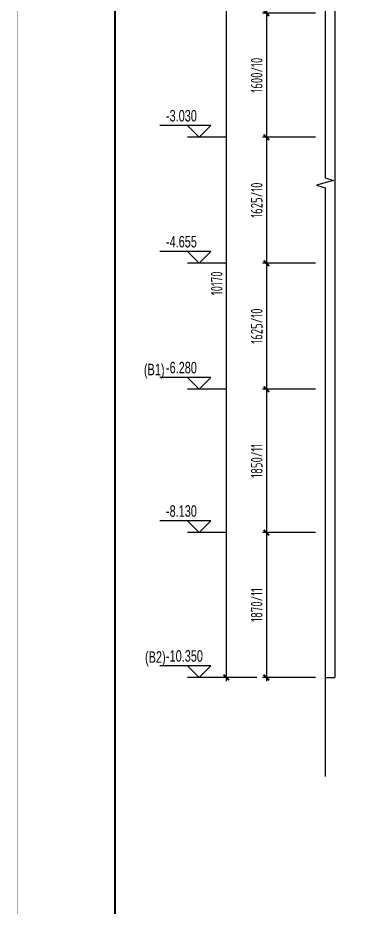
# Model space of a CAD drawing. Extents: x 868813 to 976250, y -66060 to 16191.
# Drawn here: x 868813 to 873073, y -55317 to -43841 of the extents above; entities that cross this region are included whole.
import ezdxf

# ---------------------------------------------------------------- set-up
doc = ezdxf.new("R2010")
doc.units = 0
doc.header["$LTSCALE"] = 500
doc.layers.get('0').update_dxf_attribs({"linetype": 'CONTINUOUS'})
doc.layers.get('Defpoints').update_dxf_attribs({"color": 167, "linetype": 'CONTINUOUS'})
for name, color, linetype in [('A_STR-砼墙', 51, 'CONTINUOUS'), ('DIM', 3, 'CONTINUOUS'), ('PUB_TEXT', 7, 'CONTINUOUS'), ('s-dim', 3, 'CONTINUOUS'), ('s-thin', 3, 'CONTINUOUS')]:
    doc.layers.add(name, color=color, linetype=linetype)
doc.styles.add('_TCH_DIM', font='ros.shx', dxfattribs={"width": 0.8, "bigfont": 'jd.shx'})
doc.styles.add('TSSD_Dimension', font='tssdeng.shx', dxfattribs={"width": 0.7, "bigfont": 'TSSDCHN.SHX'})
doc.dimstyles.new('TSSD_50_50', dxfattribs={"dimtxt": 150, "dimasz": 50, "dimexe": 50, "dimexo": 125, "dimgap": 50, "dimtad": 1, "dimdec": 0, "dimzin": 0, "dimdsep": 46, "dimtxsty": 'TSSD_Dimension', "dimblk": 'ARCHTICK', "dimblk1": 'ARCHTICK', "dimblk2": 'ARCHTICK', "dimcen": 0, "dimdle": 50, "dimclrt": 7, "dimadec": 0, "dimazin": 0, "dimtfac": 1, "dimtdec": 0, "dimtix": 1, "dimtmove": 2, "dimatfit": 3, "dimfxl": 1, "dimtolj": 1, "dimtzin": 0, "dimarcsym": 0})

# ---------------------------------------------------------------- blocks, each defined once
blk = doc.blocks.new('_ArchTick')
at = {"color": 0, "const_width": 0.5}
blk.add_lwpolyline([(-0.71, -0.71), (0.71, 0.71)], dxfattribs=at)
blk = doc.blocks.new('*D6')
at = {"layer": 'Defpoints', "color": 0, "transparency": 16777216}
for p in [(872775, -43782), (872018, -45382), (872775, -45382)]:
    blk.add_point(p, dxfattribs=at)
at = {"layer": 's-dim', "color": 0, "lineweight": -2, "transparency": 16777216}
for p, q in [((872650, -43782), (871968, -43782)), ((872018, -43732), (872018, -45432)), ((872650, -45382), (871968, -45382))]:
    blk.add_line(p, q, dxfattribs=at)
at = {"layer": 's-dim', "color": 0, "lineweight": -2, "transparency": 16777216, "xscale": 50, "yscale": 50, "zscale": 50}
for p, rotation in [((872018, -43782), 90), ((872018, -45382), 270)]:
    blk.add_blockref('_ArchTick', p, dxfattribs=dict(at, rotation=rotation))
at = {"layer": 's-dim', "color": 7, "transparency": 16777216, "insert": (871893, -44582), "char_height": 150, "attachment_point": 5, "rotation": 90, "style": 'TSSD_Dimension'}
blk.add_mtext('\\A1;1600/10', dxfattribs=at)
blk = doc.blocks.new('*D7')
at = {"layer": 'Defpoints', "color": 0, "transparency": 16777216}
for p in [(872775, -45382), (872018, -47007), (872775, -47007)]:
    blk.add_point(p, dxfattribs=at)
at = {"layer": 's-dim', "color": 0, "lineweight": -2, "transparency": 16777216}
for p, q in [((872650, -45382), (871968, -45382)), ((872018, -45332), (872018, -47057)), ((872650, -47007), (871968, -47007))]:
    blk.add_line(p, q, dxfattribs=at)
at = {"layer": 's-dim', "color": 0, "lineweight": -2, "transparency": 16777216, "xscale": 50, "yscale": 50, "zscale": 50}
for p, rotation in [((872018, -45382), 90), ((872018, -47007), 270)]:
    blk.add_blockref('_ArchTick', p, dxfattribs=dict(at, rotation=rotation))
at = {"layer": 's-dim', "color": 7, "transparency": 16777216, "insert": (871893, -46194), "char_height": 150, "attachment_point": 5, "rotation": 90, "style": 'TSSD_Dimension'}
blk.add_mtext('\\A1;1625/10', dxfattribs=at)
blk = doc.blocks.new('*D8')
at = {"layer": 'Defpoints', "color": 0, "transparency": 16777216}
for p in [(872775, -47007), (872018, -48632), (872775, -48632)]:
    blk.add_point(p, dxfattribs=at)
at = {"layer": 's-dim', "color": 0, "lineweight": -2, "transparency": 16777216}
for p, q in [((872650, -47007), (871968, -47007)), ((872018, -46957), (872018, -48682)), ((872650, -48632), (871968, -48632))]:
    blk.add_line(p, q, dxfattribs=at)
at = {"layer": 's-dim', "color": 0, "lineweight": -2, "transparency": 16777216, "xscale": 50, "yscale": 50, "zscale": 50}
for p, rotation in [((872018, -47007), 90), ((872018, -48632), 270)]:
    blk.add_blockref('_ArchTick', p, dxfattribs=dict(at, rotation=rotation))
at = {"layer": 's-dim', "color": 7, "transparency": 16777216, "insert": (871893, -47819), "char_height": 150, "attachment_point": 5, "rotation": 90, "style": 'TSSD_Dimension'}
blk.add_mtext('\\A1;1625/10', dxfattribs=at)
blk = doc.blocks.new('*D9')
at = {"layer": 'Defpoints', "color": 0, "transparency": 16777216}
for p in [(872775, -48632), (872018, -50482), (872775, -50482)]:
    blk.add_point(p, dxfattribs=at)
at = {"layer": 's-dim', "color": 0, "lineweight": -2, "transparency": 16777216}
for p, q in [((872650, -48632), (871968, -48632)), ((872018, -48582), (872018, -50532)), ((872650, -50482), (871968, -50482))]:
    blk.add_line(p, q, dxfattribs=at)
at = {"layer": 's-dim', "color": 0, "lineweight": -2, "transparency": 16777216, "xscale": 50, "yscale": 50, "zscale": 50}
for p, rotation in [((872018, -48632), 90), ((872018, -50482), 270)]:
    blk.add_blockref('_ArchTick', p, dxfattribs=dict(at, rotation=rotation))
at = {"layer": 's-dim', "color": 7, "transparency": 16777216, "insert": (871893, -49557), "char_height": 150, "attachment_point": 5, "rotation": 90, "style": 'TSSD_Dimension'}
blk.add_mtext('\\A1;1850/11', dxfattribs=at)
blk = doc.blocks.new('*D10')
at = {"layer": 'Defpoints', "color": 0, "transparency": 16777216}
for p in [(872775, -50482), (872018, -52352), (872775, -52352)]:
    blk.add_point(p, dxfattribs=at)
at = {"layer": 's-dim', "color": 0, "lineweight": -2, "transparency": 16777216}
for p, q in [((872650, -50482), (871968, -50482)), ((872018, -50432), (872018, -52402)), ((872650, -52352), (871968, -52352))]:
    blk.add_line(p, q, dxfattribs=at)
at = {"layer": 's-dim', "color": 0, "lineweight": -2, "transparency": 16777216, "xscale": 50, "yscale": 50, "zscale": 50}
for p, rotation in [((872018, -50482), 90), ((872018, -52352), 270)]:
    blk.add_blockref('_ArchTick', p, dxfattribs=dict(at, rotation=rotation))
at = {"layer": 's-dim', "color": 7, "transparency": 16777216, "insert": (871893, -51417), "char_height": 150, "attachment_point": 5, "rotation": 90, "style": 'TSSD_Dimension'}
blk.add_mtext('\\A1;1870/11', dxfattribs=at)
blk = doc.blocks.new('*D12')
at = {"layer": 'Defpoints', "color": 0, "transparency": 16777216}
for p in [(871502, -42182), (872018, -42182), (872018, -52352)]:
    blk.add_point(p, dxfattribs=at)
at = {"layer": 's-dim', "color": 0, "lineweight": -2, "transparency": 16777216}
for p, q in [((871893, -42182), (871452, -42182)), ((871502, -52402), (871502, -42132)), ((871893, -52352), (871452, -52352))]:
    blk.add_line(p, q, dxfattribs=at)
at = {"layer": 's-dim', "color": 0, "lineweight": -2, "transparency": 16777216, "xscale": 50, "yscale": 50, "zscale": 50}
for p, rotation in [((871502, -42182), 90), ((871502, -52352), 270)]:
    blk.add_blockref('_ArchTick', p, dxfattribs=dict(at, rotation=rotation))
at = {"layer": 's-dim', "color": 7, "transparency": 16777216, "insert": (871377, -47267), "char_height": 150, "attachment_point": 5, "rotation": 90, "style": 'TSSD_Dimension'}
blk.add_mtext('\\A1;10170', dxfattribs=at)

msp = doc.modelspace()

# ---------------------------------------------------------------- linework, layer by layer
for points, const_width in [([(868814.6, -66058.8), (921364.6, -66058.8), (921364.6, -36358.8), (868814.6, -36358.8)], 2.5), ([(917614.6, -36858.8), (870064.6, -36858.8), (870064.6, -65558.8), (917614.6, -65558.8)], 25)]:
    msp.add_lwpolyline(points, close=True, dxfattribs=dict(const_width=const_width))
at = {"layer": 'A_STR-砼墙'}
for p, q in [((872899.7, -42181.6), (872899.7, -49031.6)), ((872899.6, -49031.6), (872899.6, -52351.6)), ((872774.7, -52351.6), (872899.6, -52351.6))]:
    msp.add_line(p, q, dxfattribs=at)
at = {"layer": 'DIM'}
for p, q in [((871301.8, -45231.6), (870642.2, -45231.6)), ((871151.8, -45381.6), (871001.8, -45231.6)), ((871151.8, -45381.6), (871301.8, -45231.6)), ((871501.8, -45381.6), (871001.8, -45381.6)), ((871301.8, -46856.6), (870642.2, -46856.6)), ((871151.8, -47006.6), (871001.8, -46856.6)), ((871151.8, -47006.6), (871301.8, -46856.6)), ((871501.8, -47006.6), (871001.8, -47006.6)), ((871301.8, -48481.6), (870642.2, -48481.6)), ((871151.8, -48631.6), (871001.8, -48481.6)), ((871151.8, -48631.6), (871301.8, -48481.6)), ((871501.8, -48631.6), (871001.8, -48631.6)), ((871301.8, -50331.6), (870642.2, -50331.6)), ((871151.8, -50481.6), (871001.8, -50331.6)), ((871151.8, -50481.6), (871301.8, -50331.6)), ((871501.8, -50481.6), (871001.8, -50481.6)), ((871301.8, -52201.6), (870642.2, -52201.6)), ((871151.8, -52351.6), (871001.8, -52201.6)), ((871151.8, -52351.6), (871301.8, -52201.6)), ((871501.8, -52351.6), (871001.8, -52351.6))]:
    msp.add_line(p, q, dxfattribs=at)
at = {"layer": 's-thin'}
msp.add_lwpolyline([(872774.7, -38311.6), (872774.7, -45905.6), (872884.7, -45940.6), (872664.7, -46000.6), (872774.7, -46035.6), (872774.7, -53629.7)], dxfattribs=at)

# ---------------------------------------------------------------- texts
at = {"layer": 'PUB_TEXT', "style": '_TCH_DIM', "width": 0.705882}
for s, p in [('-3.030', (870723.7, -45179.1)), ('-4.655', (870723.7, -46804.1)), ('(B1)', (870439.3, -48454.3)), ('-6.280', (870723.7, -48429.1)), ('-8.130', (870723.7, -50279.1)), ('(B2)', (870453.6, -52162.6)), ('-10.350', (870723.7, -52149.1))]:
    msp.add_text(s, height=148.75, dxfattribs=at).set_placement(p)

# ---------------------------------------------------------------- dimensions: what is measured, and where the dimension line sits
at = {"layer": 's-dim'}
dim = msp.add_linear_dim(base=(871501.8, -42181.6), p1=(872018.3, -52351.6), p2=(872018.3, -42181.6), angle=90, dimstyle='TSSD_50_50', dxfattribs=at)
dim.commit()
dim.dimension.update_dxf_attribs({"geometry": '*D12', "text_midpoint": (871376.8, -47266.6)})
for base, p1, p2, text, picture, middle in [((872018.3, -45381.6), (872774.7, -43781.6), (872774.7, -45381.6), '1600/10', '*D6', (871893.3, -44581.6)), ((872018.3, -47006.6), (872774.7, -45381.6), (872774.7, -47006.6), '1625/10', '*D7', (871893.3, -46194.1)), ((872018.3, -48631.6), (872774.7, -47006.6), (872774.7, -48631.6), '1625/10', '*D8', (871893.3, -47819.1)), ((872018.3, -50481.6), (872774.7, -48631.6), (872774.7, -50481.6), '1850/11', '*D9', (871893.3, -49556.6)), ((872018.3, -52351.6), (872774.7, -50481.6), (872774.7, -52351.6), '1870/11', '*D10', (871893.3, -51416.6))]:
    dim = msp.add_linear_dim(base=base, p1=p1, p2=p2, angle=90, text=text, dimstyle='TSSD_50_50', dxfattribs=at)
    dim.commit()
    dim.dimension.update_dxf_attribs({"geometry": picture, "text_midpoint": middle})

doc.saveas('drawing.dxf')
